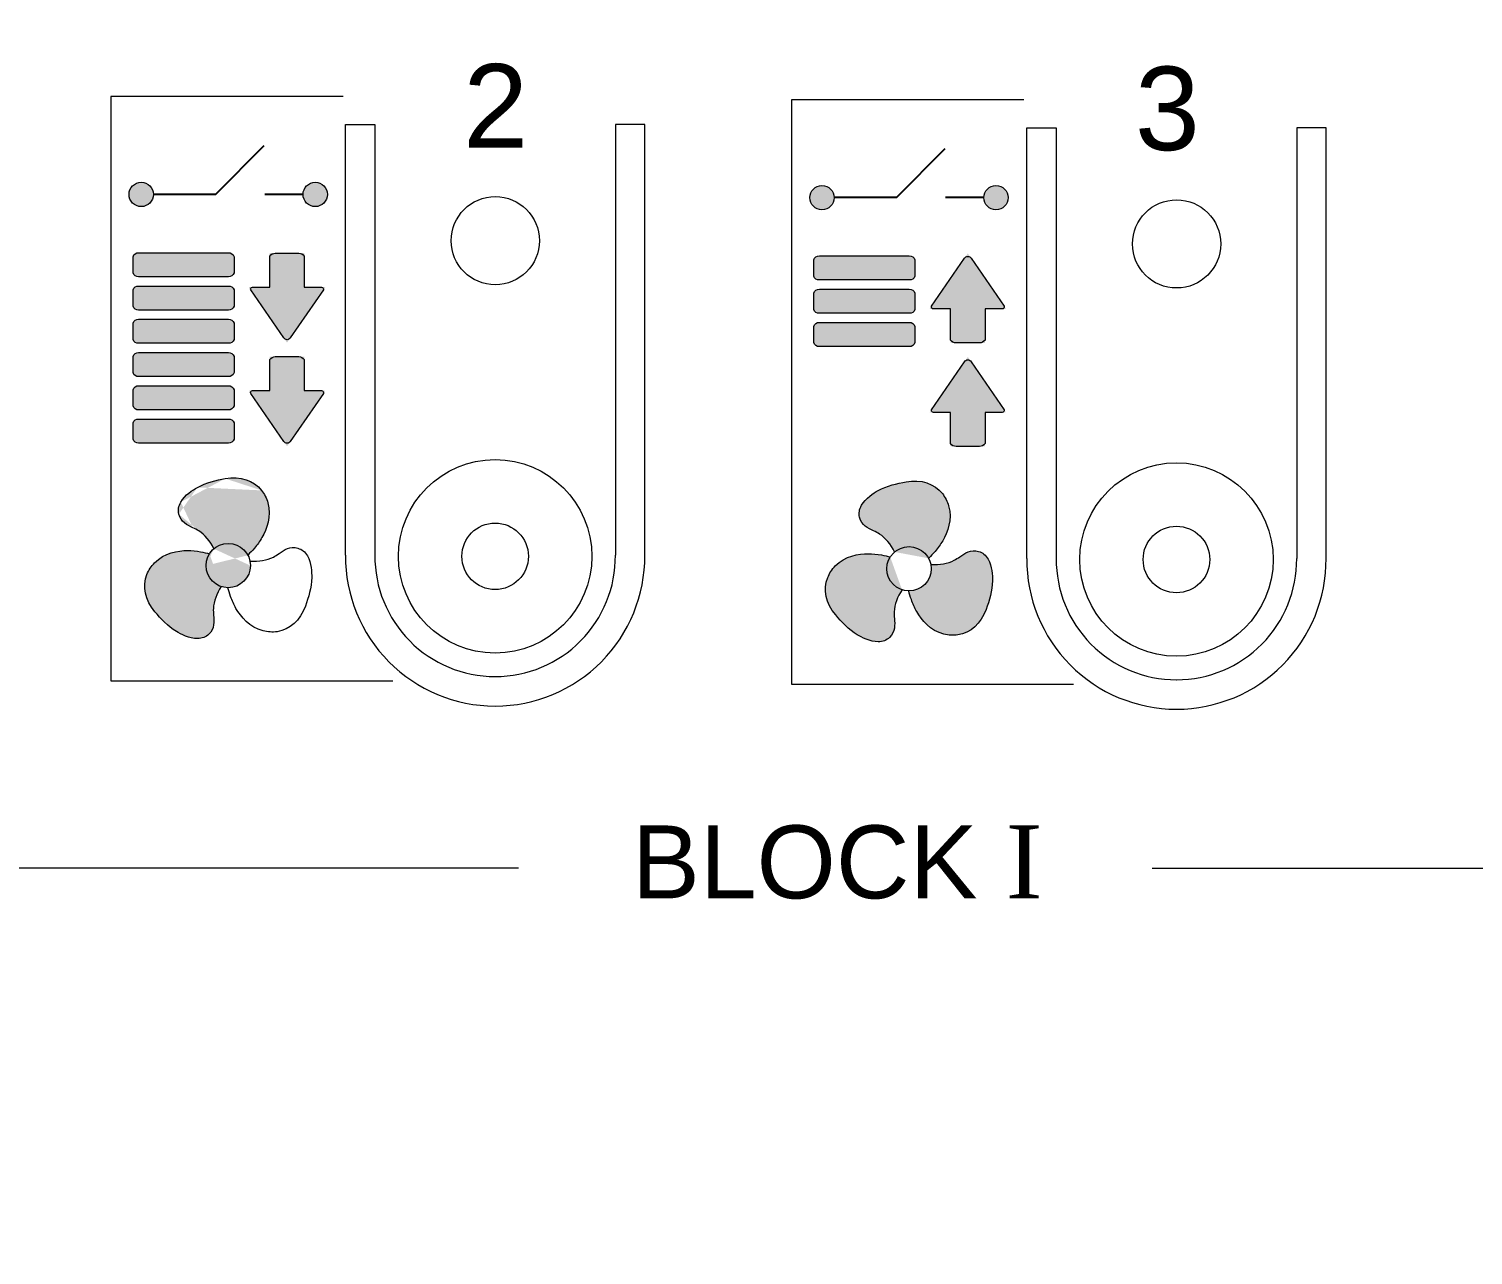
# Model space of a CAD drawing. Header units: millimetres. Extents: x -174 to 283928, y 1291 to 21053.
# Drawn here: x 9351.51 to 9381.17, y 20332.86 to 20358.05 of the extents above; entities that cross this region are included whole.
import ezdxf
from ezdxf.enums import TextEntityAlignment as Align

# ---------------------------------------------------------------- set-up
doc = ezdxf.new("R2010")
doc.units = ezdxf.units.MM
doc.layers.add('Enclosure', color=7, linetype='Continuous')
doc.layers.add('Serigraph', color=7, linetype='Continuous')
doc.styles.add('Arial', font='arial.ttf')
doc.styles.add('Arial Rounded', font='')
doc.styles.get('Arial Rounded').set_extended_font_data('Arial Rounded MT Bold')

# ---------------------------------------------------------------- blocks, each defined once
blk = doc.blocks.new('*U204')
at = {"ltscale": 2}
blk.add_lwpolyline([(0, 20), (0, -20), (839.99999645911, -20.00000000765696), (839.99999645911, 19.99999999234304), (0, 19.9999999996071)], dxfattribs=at)
for points in [[(15.23404038639273, 3), (31.23404038639273, 3, -0.414213562373095), (33.23404038639273, 1), (33.23404038639273, -1, -0.414213562373095), (31.23404038639273, -3), (15.23404038639273, -3, -0.414213562373095), (13.23404038639273, -1), (13.23404038639273, 1, -0.414213562373095)], [(40.23404038639273, 2.999999999772115), (56.23404038639273, 2.999999999772115, -0.414213562373095), (58.23404038639273, 0.9999999997721147), (58.23404038639273, -1.000000000227885, -0.414213562373095), (56.23404038639273, -3.000000000227885), (40.23404038639273, -3.000000000227885, -0.414213562373095), (38.23404038639273, -1.000000000227885), (38.23404038639273, 0.9999999997721147, -0.414213562373095)]]:
    blk.add_lwpolyline(points, format="xyb", close=True, dxfattribs=at)
blk = doc.blocks.new('ZIOMB16V3_ENCLOSURE')
at = {"layer": 'Enclosure', "lineweight": 9}
for points in [[(23.89393986336984, 8.460260088272946), (23.89393986336984, 17.30484503019244), (24.4977509721781, 17.30484503019244), (24.4977509839706, 8.460260088272946)], [(30.04120234387085, 8.460260088272946), (30.04120234387085, 17.30484503019244), (29.43739123506259, 17.30484503019244), (29.43739122327008, 8.460260088272946)], [(37.8856074261945, 8.394562239195437), (37.8856074261945, 17.23914718111493), (38.48941853500276, 17.23914718111493), (38.48941854679527, 8.394562239195437)], [(44.03286990669551, 8.394562239195437), (44.03286990669551, 17.23914718111493), (43.42905879788725, 17.23914718111493), (43.42905878609474, 8.394562239195437)]]:
    blk.add_lwpolyline(points, dxfattribs=at)
for centre, radius in [((26.97007682803189, 14.92056423708919), 0.9057641153867734), ((40.96174439085654, 14.85486638801168), 0.9057641153867734), ((26.96757110362034, 8.438332131873096), 1.986127310598921), ((40.959238666445, 8.372634282795588), 1.986127310598921), ((26.96700370500787, 8.438898955153775), 0.6831023214353465), ((40.95867126783253, 8.373201106076264), 0.6831023214353465)]:
    blk.add_circle(centre, radius, dxfattribs=at)
for centre, radius, start, end in [((26.96757110362034, 8.438332131872187), 3.073709458669156, 179.5912463330232, 269.9532917957442), ((26.96813850223282, 8.438898955153775), 2.470484923534017, 179.4912400767099, 269.9287277477251), ((26.96700370500787, 8.438898955153775), 2.470484923534017, 270.0712722522228, 0.5087599231859065), ((26.96757110362034, 8.438332131872187), 3.073709458669156, 270.0467082042558, 0.4087536669767632), ((40.959238666445, 8.372634282794678), 3.073709458669156, 179.5912463330232, 269.9532917957442), ((40.95980606505747, 8.373201106076264), 2.470484923534017, 179.4912400767099, 269.9287277477251), ((40.95867126783253, 8.373201106076264), 2.470484923534017, 270.0712722522228, 0.5087599231859065), ((40.959238666445, 8.372634282794678), 3.073709458669156, 270.0467082042558, 0.4087536669767632)]:
    blk.add_arc(centre, radius, start, end, dxfattribs=at)
blk = doc.blocks.new('ZIOMB16V3_SERIGRAPH')
at = {"layer": 'Serigraph'}
h = blk.add_hatch(color=256, dxfattribs=at)
h.dxf.hatch_style = 1
h.paths.add_polyline_path([(18.98179144393703, 18.47388777878439, 1), (18.48179144393703, 18.47388777878439, 1)])
h = blk.add_hatch(color=256, dxfattribs=at)
h.dxf.hatch_style = 1
h.paths.add_polyline_path([(22.55550120680459, 18.47388777878439, 1), (22.05550120680459, 18.47388777878439, 1)])
h = blk.add_hatch(color=256, dxfattribs=at)
h.dxf.hatch_style = 1
h.paths.add_polyline_path([(32.9620367979212, 18.40818992970688, 1), (32.4620367979212, 18.40818992970688, 1)])
h = blk.add_hatch(color=256, dxfattribs=at)
h.dxf.hatch_style = 1
h.paths.add_polyline_path([(36.53574656078877, 18.40818992970688, 1), (36.03574656078877, 18.40818992970688, 1)])
h = blk.add_hatch(color=256, dxfattribs=at)
h.dxf.hatch_style = 1
h.paths.add_polyline_path([(20.63819910415919, 17.19519479148891, 0.3758706826029284), (20.52310683308383, 17.27551898705076), (18.67870441032824, 17.27550951817955), (18.67870441032824, 17.2755190005895, 0.3754197289689309), (18.56365269255207, 17.19535826221579), (18.56365269255207, 16.86277043776533, 0.3754197289689291), (18.67870441032824, 16.78260969939163), (20.52310682584698, 16.78260968585289, 0.3754197289689312), (20.63815854480004, 16.86277042253766)])
h = blk.add_hatch(color=256, dxfattribs=at)
h.dxf.hatch_style = 1
h.paths.add_polyline_path([(20.9419833187203, 16.56997114966759), (21.37235915244605, 16.56997114966759), (21.37235915244605, 17.26849475250526), (21.72646527483289, 17.26849475250526), (22.08057139721973, 17.26849475250526), (22.08057139721973, 16.56997114966759), (22.51094723094547, 16.56997114966759), (21.72646527483289, 15.42969452754403)])
h = blk.add_hatch(color=256, dxfattribs=at)
h.dxf.hatch_style = 1
h.paths.add_polyline_path([(34.61844445814336, 17.12949694241141, 0.3758706826029272), (34.50335218706801, 17.20982113797325), (32.65894976431241, 17.20981166910204), (32.65894976431241, 17.20982115151199, 0.3754197289689309), (32.54389804653624, 17.12966041313828), (32.54389804653624, 16.79707258868782, 0.37541972896893), (32.65894976431241, 16.71691185031412), (34.50335217983115, 16.71691183677538, 0.3754197289689313), (34.61840389878422, 16.79707257346015)])
h = blk.add_hatch(color=256, dxfattribs=at)
h.dxf.hatch_style = 1
h.paths.add_polyline_path([(36.49119258494375, 16.12227904863519), (36.060816751218, 16.12227904863519), (36.060816751218, 15.42375544579752), (35.70671062883116, 15.42375544579752), (35.35260450644432, 15.42375544579752), (35.35260450644432, 16.12227904863519), (34.92222867271857, 16.12227904863519), (35.70671062883116, 17.26255567075876)])
h = blk.add_hatch(color=256, dxfattribs=at)
h.dxf.hatch_style = 1
h.paths.add_polyline_path([(20.63819909733752, 16.5123631714963, 0.3758706826029281), (20.52310682626217, 16.59268736705814), (18.67870440350657, 16.59267789818693), (18.67870440350657, 16.59268738059688, 0.3754197289689311), (18.5636526857304, 16.51252664222318), (18.5636526857304, 16.17993881777272, 0.3754197289689294), (18.67870440350657, 16.09977807939901), (20.52310681902532, 16.09977806586028, 0.3754197289689312), (20.63815853797837, 16.17993880254505)])
h = blk.add_hatch(color=256, dxfattribs=at)
h.dxf.hatch_style = 1
h.paths.add_polyline_path([(34.61844445132169, 16.44666532241879, 0.3758706826029272), (34.50335218024634, 16.52698951798064), (32.65894975749075, 16.52698004910942), (32.65894975749075, 16.52698953151937, 0.3754197289689311), (32.54389803971458, 16.44682879314567), (32.54389803971458, 16.11424096869521, 0.3754197289689291), (32.65894975749075, 16.03408023032151), (34.50335217300949, 16.03408021678277, 0.3754197289689312), (34.61840389196254, 16.11424095346754)])
h = blk.add_hatch(color=256, dxfattribs=at)
h.dxf.hatch_style = 1
h.paths.add_polyline_path([(20.638199104161, 15.82936466256012, 0.3758706826029281), (20.52310683308565, 15.90968885812197), (18.67870441033005, 15.90967938925075), (18.67870441033005, 15.9096888716607, 0.3754197289689311), (18.56365269255389, 15.829528133287), (18.56365269255389, 15.49694030883654, 0.37541972896893), (18.67870441033005, 15.41677957046283), (20.5231068258488, 15.4167795569241, 0.3754197289689312), (20.63815854480186, 15.49694029360887)])
h = blk.add_hatch(color=256, dxfattribs=at)
h.dxf.hatch_style = 1
h.paths.add_polyline_path([(34.61844445814518, 15.76366681348261, 0.3758706826029257), (34.50335218706982, 15.84399100904446), (32.65894976431423, 15.84398154017324), (32.65894976431423, 15.84399102258319, 0.3754197289689309), (32.54389804653805, 15.76383028420949), (32.54389804653805, 15.43124245975903, 0.3754197289689294), (32.65894976431423, 15.35108172138533), (34.50335217983298, 15.35108170784659, 0.3754197289689313), (34.61840389878603, 15.43124244453136)])
h = blk.add_hatch(color=256, dxfattribs=at)
h.dxf.hatch_style = 1
h.paths.add_polyline_path([(20.63819909733934, 15.14653304256751, 0.3758706826029272), (20.52310682626398, 15.22685723812935), (18.67870440350839, 15.22684776925814), (18.67870440350839, 15.22685725166809, 0.3754197289689309), (18.56365268573222, 15.14669651329439), (18.56365268573222, 14.81410868884393, 0.37541972896893), (18.67870440350839, 14.73394795047022), (20.52310681902714, 14.73394793693148, 0.3754197289689313), (20.63815853798019, 14.81410867361626)])
h = blk.add_hatch(color=256, dxfattribs=at)
h.dxf.hatch_style = 1
h.paths.add_polyline_path([(20.9419833187203, 14.4441353545011), (21.37235915244605, 14.4441353545011), (21.37235915244605, 15.14265895733877), (21.72646527483289, 15.14265895733877), (22.08057139721973, 15.14265895733877), (22.08057139721973, 14.4441353545011), (22.51094723094547, 14.4441353545011), (21.72646527483289, 13.30385873237753)])
h = blk.add_hatch(color=256, dxfattribs=at)
h.dxf.hatch_style = 1
h.paths.add_polyline_path([(36.49119258494375, 13.99644325346869), (36.060816751218, 13.99644325346869), (36.060816751218, 13.29791965063103), (35.70671062883116, 13.29791965063103), (35.35260450644432, 13.29791965063103), (35.35260450644432, 13.99644325346869), (34.92222867271857, 13.99644325346869), (35.70671062883116, 15.13671987559226)])
h = blk.add_hatch(color=256, dxfattribs=at)
h.dxf.hatch_style = 1
h.paths.add_polyline_path([(20.63819910416282, 14.46353453363133, 0.3758706826029284), (20.52310683308747, 14.54385872919317), (18.67870441033187, 14.54384926032196), (18.67870441033187, 14.54385874273191, 0.3754197289689309), (18.5636526925557, 14.4636980043582), (18.5636526925557, 14.13111017990775, 0.3754197289689291), (18.67870441033187, 14.05094944153404), (20.52310682585062, 14.0509494279953, 0.3754197289689312), (20.63815854480367, 14.13111016468008)])
h = blk.add_hatch(color=256, dxfattribs=at)
h.dxf.hatch_style = 1
h.paths.add_polyline_path([(20.63819911098631, 13.78053602469515, 0.3758706826029283), (20.52310683991095, 13.86086022025699), (18.67870441715536, 13.86085075138578), (18.67870441715536, 13.86086023379573, 0.3754197289689311), (18.56365269937919, 13.78069949542203), (18.56365269937919, 13.44811167097157, 0.3754197289689291), (18.67870441715536, 13.36795093259786), (20.5231068326741, 13.36795091905912, 0.3754197289689312), (20.63815855162716, 13.4481116557439)])
h = blk.add_hatch(color=256, dxfattribs=at)
h.dxf.hatch_style = 1
edge = h.paths.add_edge_path()
edge.add_spline(control_points=[(21.05513801332313, 11.20903050301456), (21.00997610739591, 11.15769411646431), (20.96862580703078, 11.11327314693369), (20.92695582251486, 11.07312138893064)], knot_values=[10, 10, 10, 10, 11, 11, 11, 11], degree=3, periodic=0)
edge.add_arc((20.51917187432195, 10.85165161859493), 0.4552845050672384, 0, 27.625678477669283, ccw=False)
edge.add_arc((20.51917187432195, 10.85165161859493), 0.4552845050672384, -180, 0, ccw=False)
edge.add_arc((20.51917187432195, 10.85165161859493), 0.4552845050672384, 130.5380757289573, 180, ccw=False)
edge.add_spline(control_points=[(20.22325823956385, 11.19765610023967), (20.22300612820004, 11.1981782792576), (20.22275360205435, 11.19870021405165), (20.22250065552612, 11.19922190132308)], knot_values=[-0.003391262815385, -0.003391262815385, -0.003391262815385, -0.0033912628115293, 0, 0, 0, 0], degree=3, periodic=0)
edge.add_spline(control_points=[(20.22250065552612, 11.19922190132308), (20.14791294526799, 11.35305464727423), (20.03677231739971, 11.48536492188793), (19.91430593031032, 11.56566843789403)], knot_values=[0, 0, 0, 0, 1, 1, 1, 1], degree=3, periodic=0)
edge.add_spline(control_points=[(19.50513200606087, 11.90865195243384), (19.54440169457416, 11.7453634321904), (19.67671196584592, 11.68418316120858), (19.79265208626088, 11.62938906614852)], knot_values=[2, 2, 2, 2, 3, 3, 3, 3], degree=3, periodic=0)
edge.add_spline(control_points=[(19.54440169457416, 12.15658376569024), (19.49772263086947, 12.07441026446975), (19.48343312157226, 11.99086073639444), (19.50513200606087, 11.90865195243384)], knot_values=[3, 3, 3, 3, 4, 4, 4, 4], degree=3, periodic=0)
edge.add_spline(control_points=[(19.88449201585058, 12.4577219507122), (19.7933577410588, 12.4074087636194), (19.62830404792999, 12.30127828200818), (19.54440169457416, 12.15658376569024)], knot_values=[4, 4, 4, 4, 5, 5, 5, 5], degree=3, periodic=0)
edge.add_spline(control_points=[(20.45868331043061, 12.63791090336633), (20.27591872238077, 12.60520380348168), (20.06418700560676, 12.55711342900247), (19.88449201585058, 12.4577219507122)], knot_values=[5, 5, 5, 5, 6, 6, 6, 6], degree=3, periodic=0)
edge.add_spline(control_points=[(21.20448984753489, 12.39587130767302), (21.03876682242458, 12.60520380348168), (20.76638407730002, 12.69372819788384), (20.45868331043061, 12.63791090336633)], knot_values=[6, 6, 6, 6, 7, 7, 7, 7], degree=3, periodic=0)
edge.add_spline(control_points=[(21.20448984753489, 12.39587130767302), (21.26030714064177, 12.32505884869931), (21.30666865969556, 12.23272391838816), (21.33302486573279, 12.14158860123405)], knot_values=[7, 7, 7, 7, 8, 8, 8, 8], degree=3, periodic=0)
edge.add_spline(control_points=[(21.33302486573279, 12.14158860123405), (21.41174065645441, 11.86250212864831), (21.31009108537887, 11.59943401997532), (21.21034678220963, 11.42697198735857)], knot_values=[8, 8, 8, 8, 9, 9, 9, 9], degree=3, periodic=0)
edge.add_spline(control_points=[(21.21034678220963, 11.42697198735857), (21.16606694475718, 11.35047900726147), (21.11406018746288, 11.27762014937468), (21.05513801332313, 11.20903050301456)], knot_values=[9, 9, 9, 9, 10, 10, 10, 10], degree=3, periodic=0)
h = blk.add_hatch(color=256, dxfattribs=at)
h.dxf.hatch_style = 1
edge = h.paths.add_edge_path()
edge.add_spline(control_points=[(35.19059213619379, 11.36127413828106), (35.29033643936305, 11.53373617089781), (35.39198601043859, 11.7968042795708), (35.31327021971697, 12.07589075215654)], knot_values=[8, 8, 8, 8, 9, 9, 9, 9], degree=3, periodic=0)
edge.add_spline(control_points=[(35.31327021971697, 12.07589075215654), (35.28691401367974, 12.16702606931065), (35.24055249462595, 12.2593609996218), (35.18473520151906, 12.33017345859551)], knot_values=[7, 7, 7, 7, 8, 8, 8, 8], degree=3, periodic=0)
edge.add_spline(control_points=[(35.18473520151906, 12.33017345859551), (35.01901217640875, 12.53950595440417), (34.74662943128419, 12.62803034880633), (34.43892866441479, 12.57221305428882)], knot_values=[6, 6, 6, 6, 7, 7, 7, 7], degree=3, periodic=0)
edge.add_spline(control_points=[(34.43892866441479, 12.57221305428882), (34.25616407636494, 12.53950595440417), (34.04443235959093, 12.49141557992496), (33.86473736983476, 12.39202410163469)], knot_values=[5, 5, 5, 5, 6, 6, 6, 6], degree=3, periodic=0)
edge.add_spline(control_points=[(33.86473736983476, 12.39202410163469), (33.77360309504297, 12.34171091454189), (33.60854940191416, 12.23558043293067), (33.52464704855834, 12.09088591661273)], knot_values=[4, 4, 4, 4, 5, 5, 5, 5], degree=3, periodic=0)
edge.add_spline(control_points=[(33.52464704855834, 12.09088591661273), (33.47796798485365, 12.00871241539224), (33.46367847555644, 11.92516288731693), (33.48537736004505, 11.84295410335633)], knot_values=[3, 3, 3, 3, 4, 4, 4, 4], degree=3, periodic=0)
edge.add_spline(control_points=[(33.48537736004505, 11.84295410335633), (33.52464704855834, 11.67966558311289), (33.65695731983011, 11.61848531213107), (33.77289744024506, 11.56369121707101)], knot_values=[2, 2, 2, 2, 3, 3, 3, 3], degree=3, periodic=0)
edge.add_spline(control_points=[(33.77289744024506, 11.56369121707101), (33.81580021083369, 11.54354477258928), (33.85835119407488, 11.52339832810847), (33.8945512842945, 11.49997058881652)], knot_values=[1, 1, 1, 1, 2, 2, 2, 2], degree=3, periodic=0)
edge.add_spline(control_points=[(33.8945512842945, 11.49997058881652), (34.01701767138388, 11.41966707281042), (34.12815829925217, 11.28735679819672), (34.20274600951029, 11.13352405224557)], knot_values=[0, 0, 0, 0, 1, 1, 1, 1], degree=3, periodic=0)
edge.add_arc((34.49941722830613, 10.78595376951742), 0.4552845050672384, 28.203609984169816, 130.5317459929943, ccw=False)
edge.add_spline(control_points=[(34.90064747804468, 11.00112409100418), (34.90176152735262, 11.00219440767048), (34.90287557666056, 11.00326472433678), (34.90398962596851, 11.00433504100309)], knot_values=[11.02568698387983, 11.02568698387983, 11.02568698387983, 11.02568698387983, 11.0524167708765, 11.0524167708765, 11.0524167708765, 11.0524167708765], degree=3, periodic=0)
edge.add_spline(control_points=[(34.90398962596851, 11.00433504100309), (34.90506021312353, 11.00536360164804), (34.90613080027856, 11.00639216229299), (34.90720117649904, 11.00742353985313)], knot_values=[11, 11, 11, 11, 11.02568698387983, 11.02568698387983, 11.02568698387983, 11.02568698387983], degree=3, periodic=0)
edge.add_spline(control_points=[(34.90720117649904, 11.00742353985313), (34.94887116101495, 11.04757529785618), (34.99022146138009, 11.0919962673868), (35.03538336730731, 11.14333265393705)], knot_values=[10, 10, 10, 10, 11, 11, 11, 11], degree=3, periodic=0)
edge.add_spline(control_points=[(35.03538336730731, 11.14333265393705), (35.09430554144706, 11.21192230029717), (35.14631229874135, 11.28478115818396), (35.19059213619379, 11.36127413828106)], knot_values=[9, 9, 9, 9, 10, 10, 10, 10], degree=3, periodic=0)
h = blk.add_hatch(color=256, dxfattribs=at)
h.dxf.hatch_style = 1
edge = h.paths.add_edge_path()
edge.add_spline(control_points=[(19.00482276695879, 10.90962117224751), (18.93937328610332, 10.84173718068575), (18.88249751082617, 10.75578842629636), (18.84979041176734, 10.67153324342178)], knot_values=[7, 7, 7, 7, 8, 8, 8, 8], degree=3, periodic=0)
edge.add_spline(control_points=[(18.84979041176734, 10.67153324342178), (18.75106930802917, 10.4231074718067), (18.81136750899009, 10.14282138606484), (19.01311421062542, 9.905051001898185)], knot_values=[6, 6, 6, 6, 7, 7, 7, 7], degree=3, periodic=0)
edge.add_spline(control_points=[(19.01311421062542, 9.905051001898185), (19.13233458572563, 9.762261753533835), (19.27960473833605, 9.603066031118372), (19.45584201966972, 9.497288376907248)], knot_values=[5, 5, 5, 5, 6, 6, 6, 6], degree=3, periodic=0)
edge.add_spline(control_points=[(19.45584201966972, 9.497288376907248), (19.54440169457416, 9.444046722402504), (19.71996964207278, 9.353581777306658), (19.88533880158661, 9.353581777306658)], knot_values=[4, 4, 4, 4, 5, 5, 5, 5], degree=3, periodic=0)
edge.add_spline(control_points=[(19.88533880158661, 9.353581777306658), (19.98095502429237, 9.353581777306658), (20.06020005609912, 9.382548906761599), (20.12067467075553, 9.442494281847187)], knot_values=[3, 3, 3, 3, 4, 4, 4, 4], degree=3, periodic=0)
edge.add_spline(control_points=[(20.12067467075553, 9.442494281847187), (20.24180136515065, 9.559985805704287), (20.22920437593689, 9.704009949963961), (20.21886758421783, 9.831839316611307)], knot_values=[2, 2, 2, 2, 3, 3, 3, 3], degree=3, periodic=0)
edge.add_spline(control_points=[(20.21886758421783, 9.831839316611307), (20.214385625555, 9.87957686369225), (20.21061037248114, 9.926785169674416), (20.21300959873338, 9.96933615399064)], knot_values=[1, 1, 1, 1, 2, 2, 2, 2], degree=3, periodic=0)
edge.add_spline(control_points=[(20.21300959873338, 9.96933615399064), (20.22214782813603, 10.11593593826308), (20.28159924336046, 10.2775308869908), (20.376333397591, 10.4193322186378)], knot_values=[0, 0, 0, 0, 1, 1, 1, 1], degree=3, periodic=0)
edge.add_arc((20.51917187432195, 10.85165161859493), 0.4552845050672384, 148.0041039167228, 251.7168284288103, ccw=False)
edge.add_spline(control_points=[(20.13305143659477, 11.09288799256171), (20.0780839526517, 11.10818160657379), (20.01778835766959, 11.12277254574326), (19.9521995920029, 11.13617164512686)], knot_values=[10, 10, 10, 10, 10.996754785895, 10.996754785895, 10.996754785895, 10.996754785895], degree=3, periodic=0)
edge.add_spline(control_points=[(19.9521995920029, 11.13617164512686), (19.86279313136197, 11.15271925013837), (19.77335138798276, 11.16062258387535), (19.68567378155308, 11.16062258387535)], knot_values=[9, 9, 9, 9, 10, 10, 10, 10], degree=3, periodic=0)
edge.add_spline(control_points=[(19.68567378155308, 11.16062258387535), (19.48618517521459, 11.16062258387535), (19.20709870967925, 11.11771877216085), (19.00482276695879, 10.90962117224751)], knot_values=[8, 8, 8, 8, 9, 9, 9, 9], degree=3, periodic=0)
h = blk.add_hatch(color=256, dxfattribs=at)
h.dxf.hatch_style = 1
edge = h.paths.add_edge_path()
edge.add_spline(control_points=[(32.98506812094297, 10.84392332317), (32.9196186400875, 10.77603933160824), (32.86274286481035, 10.69009057721885), (32.83003576575152, 10.60583539434427)], knot_values=[7, 7, 7, 7, 8, 8, 8, 8], degree=3, periodic=0)
edge.add_spline(control_points=[(32.83003576575152, 10.60583539434427), (32.73131466201335, 10.35740962272919), (32.79161286297426, 10.07712353698733), (32.99335956460959, 9.839353152820676)], knot_values=[6, 6, 6, 6, 7, 7, 7, 7], degree=3, periodic=0)
edge.add_spline(control_points=[(32.99335956460959, 9.839353152820676), (33.1125799397098, 9.696563904456326), (33.25985009232022, 9.537368182040863), (33.43608737365389, 9.43159052782974)], knot_values=[5, 5, 5, 5, 6, 6, 6, 6], degree=3, periodic=0)
edge.add_spline(control_points=[(33.43608737365389, 9.43159052782974), (33.52464704855834, 9.378348873324997), (33.70021499605696, 9.287883928229148), (33.86558415557079, 9.287883928229148)], knot_values=[4, 4, 4, 4, 5, 5, 5, 5], degree=3, periodic=0)
edge.add_spline(control_points=[(33.86558415557079, 9.287883928229148), (33.96120037827655, 9.287883928229148), (34.04044541008329, 9.31685105768409), (34.10092002473971, 9.37679643276968)], knot_values=[3, 3, 3, 3, 4, 4, 4, 4], degree=3, periodic=0)
edge.add_spline(control_points=[(34.10092002473971, 9.37679643276968), (34.22204671913482, 9.494287956626776), (34.20944972992106, 9.638312100886454), (34.19911293820201, 9.766141467533801)], knot_values=[2, 2, 2, 2, 3, 3, 3, 3], degree=3, periodic=0)
edge.add_spline(control_points=[(34.19911293820201, 9.766141467533801), (34.19463097953917, 9.813879014614741), (34.19085572646532, 9.861087320596909), (34.19325495271755, 9.90363830491313)], knot_values=[1, 1, 1, 1, 2, 2, 2, 2], degree=3, periodic=0)
edge.add_spline(control_points=[(34.19325495271755, 9.90363830491313), (34.20239318212021, 10.05023808918557), (34.26184459734463, 10.21183303791329), (34.35657875157517, 10.35363436956029)], knot_values=[0, 0, 0, 0, 1, 1, 1, 1], degree=3, periodic=0)
edge.add_arc((34.49941722830613, 10.78595376951742), 0.4552845050672384, 148.0041039167228, 251.7168284288103, ccw=False)
edge.add_spline(control_points=[(34.11329679057895, 11.0271901434842), (34.05832930663587, 11.04248375749628), (33.99803371165376, 11.05707469666575), (33.93244494598707, 11.07047379604935)], knot_values=[10, 10, 10, 10, 10.996754785895, 10.996754785895, 10.996754785895, 10.996754785895], degree=3, periodic=0)
edge.add_spline(control_points=[(33.93244494598707, 11.07047379604935), (33.84303848534614, 11.08702140106086), (33.75359674196693, 11.09492473479784), (33.66591913553724, 11.09492473479784)], knot_values=[9, 9, 9, 9, 10, 10, 10, 10], degree=3, periodic=0)
edge.add_spline(control_points=[(33.66591913553724, 11.09492473479784), (33.46643052919876, 11.09492473479784), (33.18734406366343, 11.05202092308334), (32.98506812094297, 10.84392332317)], knot_values=[8, 8, 8, 8, 9, 9, 9, 9], degree=3, periodic=0)
h = blk.add_hatch(color=256, dxfattribs=at)
h.dxf.hatch_style = 1
edge = h.paths.add_edge_path()
edge.add_arc((34.49941722830613, 10.78595376951742), 0.4552845050672384, -90.67210715514477, 11.515606129763626, ccw=False)
edge.add_spline(control_points=[(34.49407664374097, 10.33070058862702), (34.50769472273691, 10.27386009465297), (34.525089113067, 10.2156082910831), (34.54763478329164, 10.15224049022779)], knot_values=[10, 10, 10, 10, 11, 11, 11, 11], degree=3, periodic=0)
edge.add_spline(control_points=[(34.54763478329164, 10.15224049022779), (34.57815435253156, 10.06590362569912), (34.61534235944396, 9.984082951877806), (34.65842258376938, 9.907237144382435)], knot_values=[9, 9, 9, 9, 10, 10, 10, 10], degree=3, periodic=0)
edge.add_spline(control_points=[(34.65842258376938, 9.907237144382435), (34.75834436557102, 9.735127939163961), (34.93595660878941, 9.514963642206368), (35.21641910114591, 9.44397476953398)], knot_values=[8, 8, 8, 8, 9, 9, 9, 9], degree=3, periodic=0)
edge.add_spline(control_points=[(35.21641910114591, 9.44397476953398), (35.30755441599808, 9.42142909873908), (35.41075642758982, 9.414337268019864), (35.50086854301048, 9.428309233019517)], knot_values=[7, 7, 7, 7, 8, 8, 8, 8], degree=3, periodic=0)
edge.add_spline(control_points=[(35.50086854301048, 9.428309233019517), (35.76464229981752, 9.466555723068067), (35.97686797493748, 9.658987786466042), (36.08299845386659, 9.952716596109696)], knot_values=[6, 6, 6, 6, 7, 7, 7, 7], degree=3, periodic=0)
edge.add_spline(control_points=[(36.08299845386659, 9.952716596109696), (36.1456958810802, 10.1279306824388), (36.21065140358928, 10.33571073769306), (36.21411021372455, 10.54052704279527)], knot_values=[5, 5, 5, 5, 6, 6, 6, 6], degree=3, periodic=0)
edge.add_spline(control_points=[(36.21411021372455, 10.54052704279527), (36.21566155252845, 10.64510508385027), (36.20599518354835, 10.84099485575896), (36.1236441692015, 10.98434862796037)], knot_values=[4, 4, 4, 4, 5, 5, 5, 5], degree=3, periodic=0)
edge.add_spline(control_points=[(36.1236441692015, 10.98434862796037), (36.07558907867565, 11.06719250123913), (36.0108099698607, 11.12145735520042), (35.92934212549676, 11.14333265393705)], knot_values=[3, 3, 3, 3, 4, 4, 4, 4], degree=3, periodic=0)
edge.add_spline(control_points=[(35.92934212549676, 11.14333265393705), (35.76721793976481, 11.19054095991922), (35.64817506577515, 11.106991431843), (35.54306669886114, 11.03480294601357)], knot_values=[2, 2, 2, 2, 3, 3, 3, 3], degree=3, periodic=0)
edge.add_spline(control_points=[(35.54306669886114, 11.03480294601357), (35.50344418295822, 11.00671788505568), (35.4653741075706, 10.98053809205137), (35.42659945922128, 10.96021523387097)], knot_values=[1, 1, 1, 1, 2, 2, 2, 2], degree=3, periodic=0)
edge.add_spline(control_points=[(35.42659945922128, 10.96021523387097), (35.2957004942034, 10.89525970972025), (35.12563768789983, 10.86495183614877), (34.95543268071993, 10.87733607785301)], knot_values=[0, 0, 0, 0, 1, 1, 1, 1], degree=3, periodic=0)
at = {"layer": 'Serigraph', "lineweight": 5}
for p, q in [((26.48296518691204, 4.634672787869419), (11.89281713500403, 4.634672787869419)), ((39.49009249055209, 4.634672787869419), (54.08024017388197, 4.634672787869419))]:
    blk.add_line(p, q, dxfattribs=at)
for points in [[(22.87957316457255, 20.4838396225017), (18.10588914256982, 20.4838396225017), (18.10588914256982, 8.482203950068081), (23.89688037832616, 8.482203950068081)], [(36.85981851855672, 20.4181417734242), (32.086134496554, 20.4181417734242), (32.086134496554, 8.416506100990574), (37.87712573231033, 8.416506100990574)], [(20.22250065552612, 11.19922190132308), (20.22250065552612, 11.19922190132308)], [(34.20274600951029, 11.13352405224557), (34.20274600951029, 11.13352405224557)], [(20.97518732673575, 10.94303392693052), (20.97518732673575, 10.94303392693052)], [(34.95543268071993, 10.87733607785301), (34.95543268071993, 10.87733607785301)]]:
    blk.add_lwpolyline(points, dxfattribs=at)
at = {"layer": 'Serigraph'}
for points in [[(21.25272135175578, 19.47549419898257), (20.2602593114741, 18.4738877787853), (18.98179144393703, 18.47388777878439)], [(35.23296670573996, 19.40979634990506), (34.24050466545828, 18.40818992970779), (32.9620367979212, 18.40818992970688)], [(22.05550120680459, 18.47388777878439), (21.26921699302852, 18.47388777878439)], [(36.03574656078877, 18.40818992970688), (35.2494623470127, 18.40818992970688)]]:
    blk.add_lwpolyline(points, dxfattribs=at)
at = {"layer": 'Serigraph', "lineweight": 5}
for points in [[(18.67870441032824, 16.78260969939163), (18.67870441032824, 16.78260969939163, -0.3754197289689309), (18.56365269255207, 16.86277043776533), (18.56365269255207, 17.19535826221579), (18.56365269255207, 17.19535826221579, -0.3754197289689309), (18.67870441032824, 17.2755190005895), (18.67870441032824, 17.27550951817955), (20.52310683308383, 17.27551898705076, -0.3754197289689309), (20.63815854968311, 17.19535824698812), (20.63819912410258, 17.19535824698812), (20.63815854480004, 16.86277042253766, -0.3754197289689309), (20.52310682584698, 16.78260968585289), (18.67870440309139, 16.78260969939163)], [(21.72646527484699, 15.48945329487503, -0.2593702651017197), (21.65884171348375, 15.52798814094092), (20.98037721087826, 16.51416405644011, -0.5254335897127634), (21.01882150355891, 16.56997114966759), (21.37235915244605, 16.56997114966759), (21.37235915244605, 17.20848525985309, -0.2496225317056901), (21.48506976447902, 17.26849475250526), (21.72646527483289, 17.26849475250526), (21.96786078518676, 17.26849475250526, -0.2496225317056901), (22.08057139721973, 17.20848525985309), (22.08057139721973, 16.56997114966759), (22.43410904610687, 16.56997114966759, -0.5254335897127634), (22.47255333878752, 16.51416405644011), (21.79408883618203, 15.52798814094092, -0.2593702650229485), (21.72646527484699, 15.48945329487503)], [(32.65894976431241, 16.71691185031412), (32.65894976431241, 16.71691185031412, -0.3754197289689309), (32.54389804653624, 16.79707258868782), (32.54389804653624, 17.12966041313828), (32.54389804653624, 17.12966041313828, -0.3754197289689309), (32.65894976431241, 17.20982115151199), (32.65894976431241, 17.20981166910204), (34.50335218706801, 17.20982113797325, -0.3754197289689309), (34.61840390366729, 17.12966039791061), (34.61844447808677, 17.12966039791061), (34.61840389878422, 16.79707257346015, -0.3754197289689309), (34.50335217983115, 16.71691183677538), (32.65894975707556, 16.71691185031412)], [(35.70671062881706, 17.20279690342775, -0.2593702651017197), (35.7743341901803, 17.16426205736186), (36.45279869278579, 16.17808614186268, -0.5254335897127634), (36.41435440010514, 16.12227904863519), (36.060816751218, 16.12227904863519), (36.060816751218, 15.48376493844969, -0.2496225317056901), (35.94810613918504, 15.42375544579752), (35.70671062883116, 15.42375544579752), (35.46531511847729, 15.42375544579752, -0.2496225317056901), (35.35260450644432, 15.48376493844969), (35.35260450644432, 16.12227904863519), (34.99906685755717, 16.12227904863519, -0.5254335897127634), (34.96062256487653, 16.17808614186268), (35.63908706748203, 17.16426205736186, -0.2593702650229485), (35.70671062881706, 17.20279690342775)], [(18.67870440350657, 16.09977807939901), (18.67870440350657, 16.09977807939901, -0.3754197289689309), (18.5636526857304, 16.17993881777272), (18.5636526857304, 16.51252664222318), (18.5636526857304, 16.51252664222318, -0.3754197289689309), (18.67870440350657, 16.59268738059688), (18.67870440350657, 16.59267789818693), (20.52310682626217, 16.59268736705814, -0.3754197289689309), (20.63815854286145, 16.51252662699551), (20.63819911728092, 16.51252662699551), (20.63815853797837, 16.17993880254505, -0.3754197289689309), (20.52310681902532, 16.09977806586028), (18.67870439626972, 16.09977807939901)], [(32.65894975749075, 16.03408023032151), (32.65894975749075, 16.03408023032151, -0.3754197289689309), (32.54389803971458, 16.11424096869521), (32.54389803971458, 16.44682879314567), (32.54389803971458, 16.44682879314567, -0.3754197289689309), (32.65894975749075, 16.52698953151937), (32.65894975749075, 16.52698004910942), (34.50335218024634, 16.52698951798064, -0.3754197289689309), (34.61840389684562, 16.446828777918), (34.61844447126509, 16.446828777918), (34.61840389196254, 16.11424095346754, -0.3754197289689309), (34.50335217300949, 16.03408021678277), (32.6589497502539, 16.03408023032151)], [(18.67870441033005, 15.41677957046283), (18.67870441033005, 15.41677957046283, -0.3754197289689309), (18.56365269255389, 15.49694030883654), (18.56365269255389, 15.829528133287), (18.56365269255389, 15.829528133287, -0.3754197289689309), (18.67870441033005, 15.9096888716607), (18.67870441033005, 15.90967938925075), (20.52310683308565, 15.90968885812197, -0.3754197289689309), (20.63815854968493, 15.82952811805933), (20.63819912410441, 15.82952811805933), (20.63815854480186, 15.49694029360887, -0.3754197289689309), (20.5231068258488, 15.4167795569241), (18.67870440309321, 15.41677957046283)], [(32.65894976431423, 15.35108172138533), (32.65894976431423, 15.35108172138533, -0.3754197289689309), (32.54389804653805, 15.43124245975903), (32.54389804653805, 15.76383028420949), (32.54389804653805, 15.76383028420949, -0.3754197289689309), (32.65894976431423, 15.84399102258319), (32.65894976431423, 15.84398154017324), (34.50335218706982, 15.84399100904446, -0.3754197289689309), (34.61840390366911, 15.76383026898182), (34.61844447808858, 15.76383026898182), (34.61840389878603, 15.43124244453136, -0.3754197289689309), (34.50335217983298, 15.35108170784659), (32.65894975707738, 15.35108172138533)], [(18.67870440350839, 14.73394795047022), (18.67870440350839, 14.73394795047022, -0.3754197289689309), (18.56365268573222, 14.81410868884393), (18.56365268573222, 15.14669651329439), (18.56365268573222, 15.14669651329439, -0.3754197289689309), (18.67870440350839, 15.22685725166809), (18.67870440350839, 15.22684776925814), (20.52310682626398, 15.22685723812935, -0.3754197289689309), (20.63815854286326, 15.14669649806672), (20.63819911728274, 15.14669649806672), (20.63815853798019, 14.81410867361626, -0.3754197289689309), (20.52310681902714, 14.73394793693148), (18.67870439627154, 14.73394795047022)], [(21.72646527484699, 13.36361749970854, -0.2593702651017197), (21.65884171348375, 13.40215234577442), (20.98037721087826, 14.38832826127361, -0.5254335897127634), (21.01882150355891, 14.4441353545011), (21.37235915244605, 14.4441353545011), (21.37235915244605, 15.08264946468659, -0.2496225317056901), (21.48506976447902, 15.14265895733877), (21.72646527483289, 15.14265895733877), (21.96786078518676, 15.14265895733877, -0.2496225317056901), (22.08057139721973, 15.08264946468659), (22.08057139721973, 14.4441353545011), (22.43410904610687, 14.4441353545011, -0.5254335897127634), (22.47255333878752, 14.38832826127361), (21.79408883618203, 13.40215234577442, -0.2593702650229485), (21.72646527484699, 13.36361749970854)], [(35.70671062881706, 15.07696110826126, -0.2593702651017197), (35.7743341901803, 15.03842626219537), (36.45279869278579, 14.05225034669618, -0.5254335897127634), (36.41435440010514, 13.99644325346869), (36.060816751218, 13.99644325346869), (36.060816751218, 13.3579291432832, -0.2496225317056901), (35.94810613918504, 13.29791965063103), (35.70671062883116, 13.29791965063103), (35.46531511847729, 13.29791965063103, -0.2496225317056901), (35.35260450644432, 13.3579291432832), (35.35260450644432, 13.99644325346869), (34.99906685755717, 13.99644325346869, -0.5254335897127634), (34.96062256487653, 14.05225034669618), (35.63908706748203, 15.03842626219537, -0.2593702650229485), (35.70671062881706, 15.07696110826126)], [(18.67870441033187, 14.05094944153404), (18.67870441033187, 14.05094944153404, -0.3754197289689309), (18.5636526925557, 14.13111017990775), (18.5636526925557, 14.4636980043582), (18.5636526925557, 14.4636980043582, -0.3754197289689309), (18.67870441033187, 14.54385874273191), (18.67870441033187, 14.54384926032196), (20.52310683308747, 14.54385872919317, -0.3754197289689309), (20.63815854968675, 14.46369798913053), (20.63819912410622, 14.46369798913053), (20.63815854480367, 14.13111016468008, -0.3754197289689309), (20.52310682585062, 14.0509494279953), (18.67870440309502, 14.05094944153404)], [(18.67870441715536, 13.36795093259786), (18.67870441715536, 13.36795093259786, -0.3754197289689309), (18.56365269937919, 13.44811167097157), (18.56365269937919, 13.78069949542203), (18.56365269937919, 13.78069949542203, -0.3754197289689309), (18.67870441715536, 13.86086023379573), (18.67870441715536, 13.86085075138578), (20.52310683991095, 13.86086022025699, -0.3754197289689309), (20.63815855651023, 13.78069948019436), (20.63819913092971, 13.78069948019436), (20.63815855162716, 13.4481116557439, -0.3754197289689309), (20.5231068326741, 13.36795091905912), (18.67870440991851, 13.36795093259786)]]:
    blk.add_lwpolyline(points, format="xyb", dxfattribs=at)
for centre, radius in [((18.73179144393702, 18.47388777878439), 0.25), ((22.30550120680459, 18.47388777878439), 0.25), ((32.7120367979212, 18.40818992970688), 0.25), ((36.28574656078877, 18.40818992970688), 0.25), ((20.51917187432195, 10.85165161859493), 0.4552845050672384), ((34.49941722830613, 10.78595376951742), 0.4552845050672384)]:
    blk.add_circle(centre, radius, dxfattribs=at)
for points, knots in [([(20.22325823956385, 11.19765610023967), (20.22300612820004, 11.1981782792576), (20.22275360205435, 11.19870021405165), (20.22250065552612, 11.19922190132308), (20.14791294526799, 11.35305464727423), (20.03677231739971, 11.48536492188793), (19.91430593031032, 11.56566843789403), (19.87810584009071, 11.58909617718598), (19.83555485684951, 11.60924262166679), (19.79265208626088, 11.62938906614852), (19.67671196584592, 11.68418316120858), (19.54440169457416, 11.7453634321904), (19.50513200606087, 11.90865195243384), (19.48343312157226, 11.99086073639444), (19.49772263086947, 12.07441026446975), (19.54440169457416, 12.15658376569024), (19.62830404792999, 12.30127828200818), (19.7933577410588, 12.4074087636194), (19.88449201585058, 12.4577219507122), (20.06418700560676, 12.55711342900247), (20.27591872238077, 12.60520380348168), (20.45868331043061, 12.63791090336633), (20.76638407730002, 12.69372819788384), (21.03876682242458, 12.60520380348168), (21.20448984753489, 12.39587130767302), (21.26030714064177, 12.32505884869931), (21.30666865969556, 12.23272391838816), (21.33302486573279, 12.14158860123405), (21.41174065645441, 11.86250212864831), (21.31009108537887, 11.59943401997532), (21.21034678220963, 11.42697198735857), (21.16606694475718, 11.35047900726147), (21.11406018746288, 11.27762014937468), (21.05513801332313, 11.20903050301456), (21.00997610739591, 11.15769411646431), (20.96862580703078, 11.11327314693369), (20.92695582251486, 11.07312138893064), (20.92588544629439, 11.0720900113705), (20.92481485913936, 11.07106145072555), (20.92374427198433, 11.07003289008059), (20.92263022267639, 11.06896257341429), (20.92151617336845, 11.06789225674799), (20.9204021240605, 11.06682194008169)], [-0.003391262815385, -0.003391262815385, -0.003391262815385, -0.0033912628115293, 0, 0, 0, 1, 1, 1, 2, 2, 2, 3, 3, 3, 4, 4, 4, 5, 5, 5, 6, 6, 6, 7, 7, 7, 8, 8, 8, 9, 9, 9, 10, 10, 10, 11, 11, 11, 11.02568698387983, 11.02568698387983, 11.02568698387983, 11.0524167708765, 11.0524167708765, 11.0524167708765, 11.0524167708765]), ([(34.20350359354802, 11.13195825116216), (34.20325148218422, 11.13248043018009), (34.20299895603853, 11.13300236497414), (34.20274600951029, 11.13352405224557), (34.12815829925217, 11.28735679819672), (34.01701767138388, 11.41966707281042), (33.8945512842945, 11.49997058881652), (33.85835119407488, 11.52339832810847), (33.81580021083369, 11.54354477258928), (33.77289744024506, 11.56369121707101), (33.65695731983011, 11.61848531213107), (33.52464704855834, 11.67966558311289), (33.48537736004505, 11.84295410335633), (33.46367847555644, 11.92516288731693), (33.47796798485365, 12.00871241539224), (33.52464704855834, 12.09088591661273), (33.60854940191416, 12.23558043293067), (33.77360309504297, 12.34171091454189), (33.86473736983476, 12.39202410163469), (34.04443235959093, 12.49141557992496), (34.25616407636494, 12.53950595440417), (34.43892866441479, 12.57221305428882), (34.74662943128419, 12.62803034880633), (35.01901217640875, 12.53950595440417), (35.18473520151906, 12.33017345859551), (35.24055249462595, 12.2593609996218), (35.28691401367974, 12.16702606931065), (35.31327021971697, 12.07589075215654), (35.39198601043859, 11.7968042795708), (35.29033643936305, 11.53373617089781), (35.19059213619379, 11.36127413828106), (35.14631229874135, 11.28478115818396), (35.09430554144706, 11.21192230029717), (35.03538336730731, 11.14333265393705), (34.99022146138009, 11.0919962673868), (34.94887116101495, 11.04757529785618), (34.90720117649904, 11.00742353985313), (34.90613080027856, 11.00639216229299), (34.90506021312353, 11.00536360164804), (34.90398962596851, 11.00433504100309), (34.90287557666056, 11.00326472433678), (34.90176152735262, 11.00219440767048), (34.90064747804468, 11.00112409100418)], [-0.003391262815385, -0.003391262815385, -0.003391262815385, -0.0033912628115293, 0, 0, 0, 1, 1, 1, 2, 2, 2, 3, 3, 3, 4, 4, 4, 5, 5, 5, 6, 6, 6, 7, 7, 7, 8, 8, 8, 9, 9, 9, 10, 10, 10, 11, 11, 11, 11.02568698387983, 11.02568698387983, 11.02568698387983, 11.0524167708765, 11.0524167708765, 11.0524167708765, 11.0524167708765]), ([(20.37634536941346, 10.41935013808631), (20.37634137874352, 10.41934416497167), (20.37633738813588, 10.41933819182247), (20.376333397591, 10.4193322186378), (20.28159924336046, 10.2775308869908), (20.22214782813603, 10.11593593826308), (20.21300959873338, 9.96933615399064), (20.21061037248114, 9.926785169674416), (20.214385625555, 9.87957686369225), (20.21886758421783, 9.831839316611307), (20.22920437593689, 9.704009949963961), (20.24180136515065, 9.559985805704287), (20.12067467075553, 9.442494281847187), (20.06020005609912, 9.382548906761599), (19.98095502429237, 9.353581777306658), (19.88533880158661, 9.353581777306658), (19.71996964207278, 9.353581777306658), (19.54440169457416, 9.444046722402504), (19.45584201966972, 9.497288376907248), (19.27960473833605, 9.603066031118372), (19.13233458572563, 9.762261753533835), (19.01311421062542, 9.905051001898185), (18.81136750899009, 10.14282138606484), (18.75106930802917, 10.4231074718067), (18.84979041176734, 10.67153324342178), (18.88249751082617, 10.75578842629636), (18.93937328610332, 10.84173718068575), (19.00482276695879, 10.90962117224751), (19.20709870967925, 11.11771877216085), (19.48618517521459, 11.16062258387535), (19.68567378155308, 11.16062258387535), (19.77335138798276, 11.16062258387535), (19.86279313136197, 11.15271925013837), (19.9521995920029, 11.13617164512686), (20.01778835766959, 11.12277254574326), (20.0780839526517, 11.10818160657379), (20.13305143659477, 11.09288799256171)], [-4.21236131143e-05, -4.21236131143e-05, -4.21236131143e-05, -4.21236131143e-05, 0, 0, 0, 1, 1, 1, 2, 2, 2, 3, 3, 3, 4, 4, 4, 5, 5, 5, 6, 6, 6, 7, 7, 7, 8, 8, 8, 9, 9, 9, 10, 10, 10, 10.996754785895, 10.996754785895, 10.996754785895, 10.996754785895]), ([(20.96502894023274, 10.94382242379322), (20.96841512243259, 10.94354356987639), (20.97180125272394, 10.94328030017038), (20.97518732673575, 10.94303392693052), (21.14539233391565, 10.93064968522628), (21.31545514021923, 10.96095755879776), (21.44635410523711, 11.02591308294847), (21.48512875358642, 11.04623594112888), (21.52319882897405, 11.07241573413318), (21.56282134487697, 11.10050079509108), (21.66792971179098, 11.17268928092051), (21.78697258578063, 11.25623880899673), (21.94909677151259, 11.20903050301456), (22.03056461587653, 11.18715520427793), (22.09534372469148, 11.13289035031664), (22.14339881521732, 11.05004647703788), (22.22574982956416, 10.90669270483647), (22.23541619854427, 10.71080293292777), (22.23386485974038, 10.60622489187278), (22.23040604960511, 10.40140858677057), (22.16545052709603, 10.19362853151631), (22.10275309988242, 10.0184144451872), (21.9966226209533, 9.724685635543553), (21.78439694583335, 9.532253572145576), (21.52062318902631, 9.494007082097028), (21.43051107360566, 9.480035117097373), (21.32730906201391, 9.487126947816591), (21.23617374716173, 9.509672618611487), (20.95571125480524, 9.580661491283877), (20.77809901158685, 9.800825788241466), (20.67817722978521, 9.972934993459944), (20.63509700545978, 10.04978080095532), (20.59790899854738, 10.13160147477663), (20.56738942930747, 10.2179383393053), (20.54484375908282, 10.28130614016061), (20.52744936875274, 10.33955794373048), (20.51383128975681, 10.39639843770453)], [-0.0198940916481562, -0.0198940916481562, -0.0198940916481562, -0.0198940916481562, 0, 0, 0, 1, 1, 1, 2, 2, 2, 3, 3, 3, 4, 4, 4, 5, 5, 5, 6, 6, 6, 7, 7, 7, 8, 8, 8, 9, 9, 9, 10, 10, 10, 11, 11, 11, 11]), ([(34.35659072339763, 10.35365228900881), (34.35658673272769, 10.35364631589416), (34.35658274212006, 10.35364034274496), (34.35657875157517, 10.35363436956029), (34.26184459734463, 10.21183303791329), (34.20239318212021, 10.05023808918557), (34.19325495271755, 9.90363830491313), (34.19085572646532, 9.861087320596909), (34.19463097953917, 9.813879014614741), (34.19911293820201, 9.766141467533801), (34.20944972992106, 9.638312100886454), (34.22204671913482, 9.494287956626776), (34.10092002473971, 9.37679643276968), (34.04044541008329, 9.31685105768409), (33.96120037827655, 9.287883928229148), (33.86558415557079, 9.287883928229148), (33.70021499605696, 9.287883928229148), (33.52464704855834, 9.378348873324997), (33.43608737365389, 9.43159052782974), (33.25985009232022, 9.537368182040863), (33.1125799397098, 9.696563904456326), (32.99335956460959, 9.839353152820676), (32.79161286297426, 10.07712353698733), (32.73131466201335, 10.35740962272919), (32.83003576575152, 10.60583539434427), (32.86274286481035, 10.69009057721885), (32.9196186400875, 10.77603933160824), (32.98506812094297, 10.84392332317), (33.18734406366343, 11.05202092308334), (33.46643052919876, 11.09492473479784), (33.66591913553724, 11.09492473479784), (33.75359674196693, 11.09492473479784), (33.84303848534614, 11.08702140106086), (33.93244494598707, 11.07047379604935), (33.99803371165376, 11.05707469666575), (34.05832930663587, 11.04248375749628), (34.11329679057895, 11.0271901434842)], [-4.21236131143e-05, -4.21236131143e-05, -4.21236131143e-05, -4.21236131143e-05, 0, 0, 0, 1, 1, 1, 2, 2, 2, 3, 3, 3, 4, 4, 4, 5, 5, 5, 6, 6, 6, 7, 7, 7, 8, 8, 8, 9, 9, 9, 10, 10, 10, 10.996754785895, 10.996754785895, 10.996754785895, 10.996754785895]), ([(34.94527429421692, 10.87812457471571), (34.94866047641676, 10.87784572079889), (34.95204660670811, 10.87758245109287), (34.95543268071993, 10.87733607785301), (35.12563768789983, 10.86495183614877), (35.2957004942034, 10.89525970972025), (35.42659945922128, 10.96021523387097), (35.4653741075706, 10.98053809205137), (35.50344418295822, 11.00671788505568), (35.54306669886114, 11.03480294601357), (35.64817506577515, 11.106991431843), (35.76721793976481, 11.19054095991922), (35.92934212549676, 11.14333265393705), (36.0108099698607, 11.12145735520042), (36.07558907867565, 11.06719250123913), (36.1236441692015, 10.98434862796037), (36.20599518354835, 10.84099485575896), (36.21566155252845, 10.64510508385027), (36.21411021372455, 10.54052704279527), (36.21065140358928, 10.33571073769306), (36.1456958810802, 10.1279306824388), (36.08299845386659, 9.952716596109696), (35.97686797493748, 9.658987786466042), (35.76464229981752, 9.466555723068067), (35.50086854301048, 9.428309233019517), (35.41075642758982, 9.414337268019864), (35.30755441599808, 9.42142909873908), (35.21641910114591, 9.44397476953398), (34.93595660878941, 9.514963642206368), (34.75834436557102, 9.735127939163961), (34.65842258376938, 9.907237144382435), (34.61534235944396, 9.984082951877806), (34.57815435253156, 10.06590362569912), (34.54763478329164, 10.15224049022779), (34.525089113067, 10.2156082910831), (34.50769472273691, 10.27386009465297), (34.49407664374097, 10.33070058862702)], [-0.0198940916481562, -0.0198940916481562, -0.0198940916481562, -0.0198940916481562, 0, 0, 0, 1, 1, 1, 2, 2, 2, 3, 3, 3, 4, 4, 4, 5, 5, 5, 6, 6, 6, 7, 7, 7, 8, 8, 8, 9, 9, 9, 10, 10, 10, 11, 11, 11, 11])]:
    blk.add_open_spline(points, degree=3, knots=knots, dxfattribs=at)
at = {"layer": 'Serigraph'}
for s, insert, char_height, attachment_point, style in [('\\pxqc;{\\fArial|b0|i0|c0|p34;2}', (26.00998481083093, 20.29419708474177), 1.714562081031096, 5, 'Arial'), ('\\pxqc;3', (39.80514806865472, 20.22856426854813), 1.714562081031096, 5, 'Arial'), ('{\\fArial|b0|i0|c0|p34;BLOCK \\fBookman Old Style|b0|i0|c0|p34;I}', (28.8082205852118, 3.996265193742998), 1.498810790828276, 7, 'Arial Rounded')]:
    blk.add_mtext(s, dxfattribs=dict(at, insert=insert, char_height=char_height, attachment_point=attachment_point, style=style))
blk = doc.blocks.new('ZIOMB16V3_ATT_DEF')
blk.add_wipeout([(0, 45), (140, 45), (140, -45), (0, -45)])
at = {"layer": 'Enclosure'}
blk.add_blockref('ZIOMB16V3_ENCLOSURE', (-0.967602599612178, 2.603530853353788), dxfattribs=at)
at = {"layer": 'Serigraph'}
blk.add_blockref('ZIOMB16V3_SERIGRAPH', (0, 0), dxfattribs=at)
at = {"color": 3, "style": 'Arial', "flags": 2}
blk.add_attdef('REFERENCE', text='', height=2.5, dxfattribs=at).set_placement((34.24719890203415, 28.94404266689094), align=Align.CENTER)
at = {"color": 3, "style": 'Arial'}
blk.add_attdef('PHYSICAL_ADD.', text='', height=2.5, dxfattribs=at).set_placement((108.2450141619074, 28.95918338258548), align=Align.CENTER)

msp = doc.modelspace()

# ---------------------------------------------------------------- block references
at = {"color": 1}
msp.add_blockref('*U204', (9321.852798085147, 20336.17217098424), dxfattribs=at)

# ---------------------------------------------------------------- next in the draw order: block references
msp.add_blockref('ZIOMB16V3_ATT_DEF', (9335.08683847154, 20336.17217098424))

doc.saveas('drawing.dxf')
